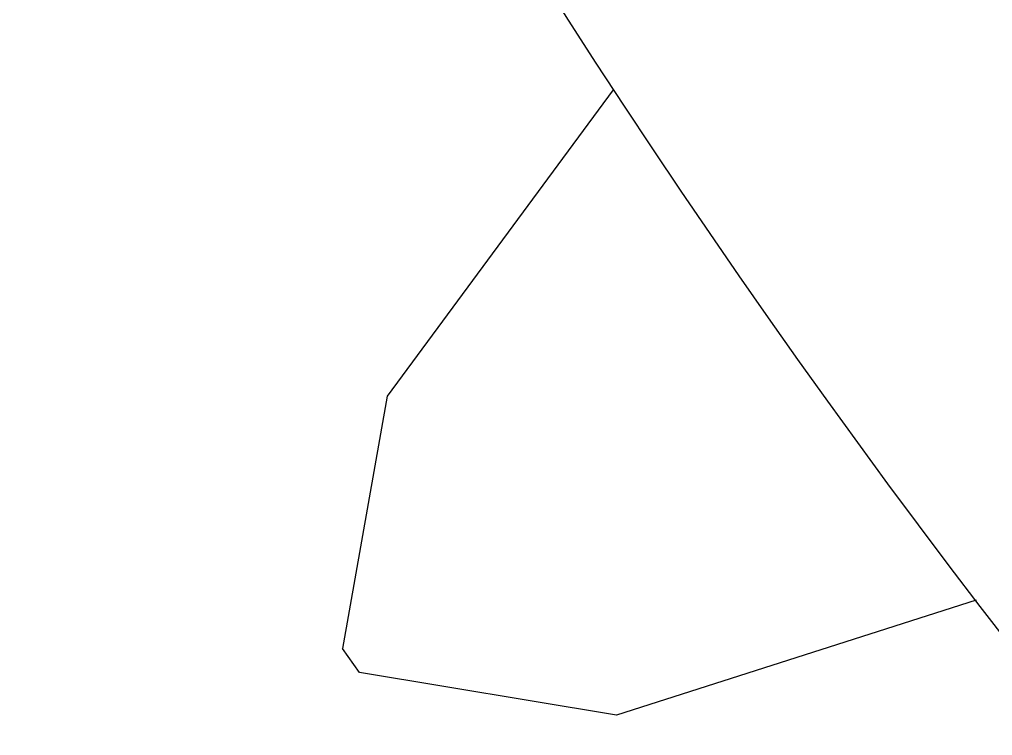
# Model space of a CAD drawing. Extents: x -381 to 213, y -63 to 250.
# Drawn here: x -174.77 to -167.62, y -26.34 to -21.08 of the extents above; entities that cross this region are included whole.
import ezdxf

# ---------------------------------------------------------------- set-up
doc = ezdxf.new("R2010")
doc.units = 0
doc.header["$MEASUREMENT"] = 0
doc.linetypes.add('K5LT_BASIC', pattern=[0])
doc.layers.add('Системный слой', color=7, linetype='Continuous')

# ---------------------------------------------------------------- blocks, each defined once
blk = doc.blocks.new('*U')
at = {"layer": 'Системный слой', "color": 5, "linetype": 'K5LT_BASIC'}
blk.add_line((39.7945, -32.5177), (39.6688, -32.3409), dxfattribs=at)
blk.add_line((39.7945, -32.5177), (39.6688, -32.3409), dxfattribs=at)
for points in [[(41.6591, -28.2371), (39.9983, -30.488), (39.6688, -32.3409)], [(41.6591, -28.2371), (39.9983, -30.488), (39.6688, -32.3409)], [(44.3244, -31.9862), (41.6823, -32.8323), (39.7945, -32.5177)], [(44.3244, -31.9862), (41.6823, -32.8323), (39.7945, -32.5177)]]:
    blk.add_lwpolyline(points, dxfattribs=at)
blk = doc.blocks.new('*F')
at = {"layer": 'Системный слой', "color": 5, "linetype": 'K5LT_BASIC'}
blk.add_circle((94.0125, 5.9815), 62.5341, dxfattribs=at)
blk.add_circle((94.0125, 5.9815), 62.5341, dxfattribs=at)
at = {"layer": 'Системный слой'}
blk.add_blockref('*U', (0, 0), dxfattribs=at)
blk.add_blockref('*U', (0, 0), dxfattribs=at)
blk.add_blockref('*U', (0, 0), dxfattribs=at)
blk.add_blockref('*U', (0, 0), dxfattribs=at)
blk.add_blockref('*U', (0, 0), dxfattribs=at)
blk.add_blockref('*U', (0, 0), dxfattribs=at)
blk.add_blockref('*U', (0, 0), dxfattribs=at)
blk.add_blockref('*U', (0, 0), dxfattribs=at)
blk.add_blockref('*U', (0, 0), dxfattribs=at)
blk.add_blockref('*U', (0, 0), dxfattribs=at)
blk.add_blockref('*U', (0, 0), dxfattribs=at)
blk.add_blockref('*U', (0, 0), dxfattribs=at)
blk.add_blockref('*U', (0, 0), dxfattribs=at)
blk.add_blockref('*U', (0, 0), dxfattribs=at)
blk.add_blockref('*U', (0, 0), dxfattribs=at)
blk.add_blockref('*U', (0, 0), dxfattribs=at)
blk.add_blockref('*U', (0, 0), dxfattribs=at)
blk.add_blockref('*U', (0, 0), dxfattribs=at)
blk.add_blockref('*U', (0, 0), dxfattribs=at)
blk.add_blockref('*U', (0, 0), dxfattribs=at)
blk.add_blockref('*U', (0, 0), dxfattribs=at)
blk.add_blockref('*U', (0, 0), dxfattribs=at)
blk.add_blockref('*U', (0, 0), dxfattribs=at)
blk.add_blockref('*U', (0, 0), dxfattribs=at)
blk.add_blockref('*U', (0, 0), dxfattribs=at)
blk.add_blockref('*U', (0, 0), dxfattribs=at)
blk.add_blockref('*U', (0, 0), dxfattribs=at)
blk.add_blockref('*U', (0, 0), dxfattribs=at)
blk.add_blockref('*U', (0, 0), dxfattribs=at)
blk.add_blockref('*U', (0, 0), dxfattribs=at)
blk.add_blockref('*U', (0, 0), dxfattribs=at)
blk.add_blockref('*U', (0, 0), dxfattribs=at)
blk.add_blockref('*U', (0, 0), dxfattribs=at)
blk.add_blockref('*U', (0, 0), dxfattribs=at)
blk.add_blockref('*U', (0, 0), dxfattribs=at)
blk.add_blockref('*U', (0, 0), dxfattribs=at)
blk.add_blockref('*U', (0, 0), dxfattribs=at)
blk.add_blockref('*U', (0, 0), dxfattribs=at)
blk.add_blockref('*U', (0, 0), dxfattribs=at)
blk.add_blockref('*U', (0, 0), dxfattribs=at)
blk.add_blockref('*U', (0, 0), dxfattribs=at)
blk.add_blockref('*U', (0, 0), dxfattribs=at)
blk.add_blockref('*U', (0, 0), dxfattribs=at)
blk.add_blockref('*U', (0, 0), dxfattribs=at)
blk.add_blockref('*U', (0, 0), dxfattribs=at)
blk.add_blockref('*U', (0, 0), dxfattribs=at)
blk.add_blockref('*U', (0, 0), dxfattribs=at)
blk.add_blockref('*U', (0, 0), dxfattribs=at)
blk.add_blockref('*U', (0, 0), dxfattribs=at)
blk.add_blockref('*U', (0, 0), dxfattribs=at)
blk.add_blockref('*U', (0, 0), dxfattribs=at)
blk.add_blockref('*U', (0, 0), dxfattribs=at)
blk.add_blockref('*U', (0, 0), dxfattribs=at)
blk.add_blockref('*U', (0, 0), dxfattribs=at)
blk.add_blockref('*U', (0, 0), dxfattribs=at)
blk.add_blockref('*U', (0, 0), dxfattribs=at)
blk.add_blockref('*U', (0, 0), dxfattribs=at)
blk.add_blockref('*U', (0, 0), dxfattribs=at)
blk.add_blockref('*U', (0, 0), dxfattribs=at)
blk.add_blockref('*U', (0, 0), dxfattribs=at)
blk.add_blockref('*U', (0, 0), dxfattribs=at)
blk.add_blockref('*U', (0, 0), dxfattribs=at)
blk.add_blockref('*U', (0, 0), dxfattribs=at)
blk.add_blockref('*U', (0, 0), dxfattribs=at)
blk.add_blockref('*U', (0, 0), dxfattribs=at)
blk.add_blockref('*U', (0, 0), dxfattribs=at)
blk.add_blockref('*U', (0, 0), dxfattribs=at)
blk.add_blockref('*U', (0, 0), dxfattribs=at)
blk.add_blockref('*U', (0, 0), dxfattribs=at)
blk.add_blockref('*U', (0, 0), dxfattribs=at)
blk.add_blockref('*U', (0, 0), dxfattribs=at)
blk.add_blockref('*U', (0, 0), dxfattribs=at)
blk.add_blockref('*U', (0, 0), dxfattribs=at)
blk.add_blockref('*U', (0, 0), dxfattribs=at)
blk.add_blockref('*U', (0, 0), dxfattribs=at)
blk.add_blockref('*U', (0, 0), dxfattribs=at)
blk.add_blockref('*U', (0, 0), dxfattribs=at)
blk.add_blockref('*U', (0, 0), dxfattribs=at)
blk.add_blockref('*U', (0, 0), dxfattribs=at)
blk.add_blockref('*U', (0, 0), dxfattribs=at)
blk.add_blockref('*U', (0, 0), dxfattribs=at)
blk.add_blockref('*U', (0, 0), dxfattribs=at)
blk.add_blockref('*U', (0, 0), dxfattribs=at)
blk.add_blockref('*U', (0, 0), dxfattribs=at)
blk.add_blockref('*U', (0, 0), dxfattribs=at)
blk.add_blockref('*U', (0, 0), dxfattribs=at)
blk.add_blockref('*U', (0, 0), dxfattribs=at)
blk.add_blockref('*U', (0, 0), dxfattribs=at)
blk.add_blockref('*U', (0, 0), dxfattribs=at)
blk.add_blockref('*U', (0, 0), dxfattribs=at)
blk.add_blockref('*U', (0, 0), dxfattribs=at)
blk.add_blockref('*U', (0, 0), dxfattribs=at)
blk.add_blockref('*U', (0, 0), dxfattribs=at)
blk.add_blockref('*U', (0, 0), dxfattribs=at)
blk.add_blockref('*U', (0, 0), dxfattribs=at)
blk.add_blockref('*U', (0, 0), dxfattribs=at)
blk.add_blockref('*U', (0, 0), dxfattribs=at)
blk.add_blockref('*U', (0, 0), dxfattribs=at)
blk.add_blockref('*U', (0, 0), dxfattribs=at)
blk.add_blockref('*U', (0, 0), dxfattribs=at)
blk.add_blockref('*U', (0, 0), dxfattribs=at)
blk.add_blockref('*U', (0, 0), dxfattribs=at)
blk.add_blockref('*U', (0, 0), dxfattribs=at)
blk.add_blockref('*U', (0, 0), dxfattribs=at)
blk.add_blockref('*U', (0, 0), dxfattribs=at)
blk.add_blockref('*U', (0, 0), dxfattribs=at)
blk.add_blockref('*U', (0, 0), dxfattribs=at)
blk.add_blockref('*U', (0, 0), dxfattribs=at)
blk.add_blockref('*U', (0, 0), dxfattribs=at)
blk.add_blockref('*U', (0, 0), dxfattribs=at)
blk.add_blockref('*U', (0, 0), dxfattribs=at)
blk.add_blockref('*U', (0, 0), dxfattribs=at)
blk.add_blockref('*U', (0, 0), dxfattribs=at)
blk.add_blockref('*U', (0, 0), dxfattribs=at)
blk.add_blockref('*U', (0, 0), dxfattribs=at)
blk.add_blockref('*U', (0, 0), dxfattribs=at)
blk.add_blockref('*U', (0, 0), dxfattribs=at)
blk.add_blockref('*U', (0, 0), dxfattribs=at)
blk.add_blockref('*U', (0, 0), dxfattribs=at)
blk.add_blockref('*U', (0, 0), dxfattribs=at)
blk.add_blockref('*U', (0, 0), dxfattribs=at)
blk.add_blockref('*U', (0, 0), dxfattribs=at)
blk.add_blockref('*U', (0, 0), dxfattribs=at)
blk.add_blockref('*U', (0, 0), dxfattribs=at)
blk.add_blockref('*U', (0, 0), dxfattribs=at)
blk.add_blockref('*U', (0, 0), dxfattribs=at)
blk.add_blockref('*U', (0, 0), dxfattribs=at)
blk.add_blockref('*U', (0, 0), dxfattribs=at)
blk.add_blockref('*U', (0, 0), dxfattribs=at)
blk.add_blockref('*U', (0, 0), dxfattribs=at)
blk.add_blockref('*U', (0, 0), dxfattribs=at)
blk.add_blockref('*U', (0, 0), dxfattribs=at)
blk.add_blockref('*U', (0, 0), dxfattribs=at)
blk.add_blockref('*U', (0, 0), dxfattribs=at)
blk.add_blockref('*U', (0, 0), dxfattribs=at)
blk.add_blockref('*U', (0, 0), dxfattribs=at)
blk.add_blockref('*U', (0, 0), dxfattribs=at)
blk.add_blockref('*U', (0, 0), dxfattribs=at)
blk.add_blockref('*U', (0, 0), dxfattribs=at)
blk.add_blockref('*U', (0, 0), dxfattribs=at)
blk.add_blockref('*U', (0, 0), dxfattribs=at)
blk.add_blockref('*U', (0, 0), dxfattribs=at)
blk.add_blockref('*U', (0, 0), dxfattribs=at)
blk.add_blockref('*U', (0, 0), dxfattribs=at)
blk.add_blockref('*U', (0, 0), dxfattribs=at)
blk.add_blockref('*U', (0, 0), dxfattribs=at)
blk.add_blockref('*U', (0, 0), dxfattribs=at)
blk.add_blockref('*U', (0, 0), dxfattribs=at)
blk.add_blockref('*U', (0, 0), dxfattribs=at)
blk.add_blockref('*U', (0, 0), dxfattribs=at)
blk.add_blockref('*U', (0, 0), dxfattribs=at)
blk.add_blockref('*U', (0, 0), dxfattribs=at)
blk.add_blockref('*U', (0, 0), dxfattribs=at)
blk.add_blockref('*U', (0, 0), dxfattribs=at)
blk.add_blockref('*U', (0, 0), dxfattribs=at)
blk.add_blockref('*U', (0, 0), dxfattribs=at)
blk.add_blockref('*U', (0, 0), dxfattribs=at)
blk.add_blockref('*U', (0, 0), dxfattribs=at)
blk.add_blockref('*U', (0, 0), dxfattribs=at)
blk.add_blockref('*U', (0, 0), dxfattribs=at)
blk.add_blockref('*U', (0, 0), dxfattribs=at)
blk.add_blockref('*U', (0, 0), dxfattribs=at)
blk.add_blockref('*U', (0, 0), dxfattribs=at)
blk.add_blockref('*U', (0, 0), dxfattribs=at)
blk.add_blockref('*U', (0, 0), dxfattribs=at)
blk.add_blockref('*U', (0, 0), dxfattribs=at)
blk.add_blockref('*U', (0, 0), dxfattribs=at)
blk.add_blockref('*U', (0, 0), dxfattribs=at)
blk.add_blockref('*U', (0, 0), dxfattribs=at)
blk.add_blockref('*U', (0, 0), dxfattribs=at)
blk.add_blockref('*U', (0, 0), dxfattribs=at)
blk.add_blockref('*U', (0, 0), dxfattribs=at)
blk.add_blockref('*U', (0, 0), dxfattribs=at)
blk.add_blockref('*U', (0, 0), dxfattribs=at)
blk.add_blockref('*U', (0, 0), dxfattribs=at)
blk.add_blockref('*U', (0, 0), dxfattribs=at)
blk.add_blockref('*U', (0, 0), dxfattribs=at)
blk.add_blockref('*U', (0, 0), dxfattribs=at)
blk.add_blockref('*U', (0, 0), dxfattribs=at)
blk.add_blockref('*U', (0, 0), dxfattribs=at)
blk.add_blockref('*U', (0, 0), dxfattribs=at)
blk.add_blockref('*U', (0, 0), dxfattribs=at)
blk.add_blockref('*U', (0, 0), dxfattribs=at)
blk.add_blockref('*U', (0, 0), dxfattribs=at)
blk.add_blockref('*U', (0, 0), dxfattribs=at)
blk.add_blockref('*U', (0, 0), dxfattribs=at)
blk.add_blockref('*U', (0, 0), dxfattribs=at)
blk.add_blockref('*U', (0, 0), dxfattribs=at)
blk.add_blockref('*U', (0, 0), dxfattribs=at)
blk.add_blockref('*U', (0, 0), dxfattribs=at)
blk.add_blockref('*U', (0, 0), dxfattribs=at)
blk.add_blockref('*U', (0, 0), dxfattribs=at)
blk.add_blockref('*U', (0, 0), dxfattribs=at)
blk.add_blockref('*U', (0, 0), dxfattribs=at)
blk.add_blockref('*U', (0, 0), dxfattribs=at)
blk.add_blockref('*U', (0, 0), dxfattribs=at)
blk.add_blockref('*U', (0, 0), dxfattribs=at)
blk.add_blockref('*U', (0, 0), dxfattribs=at)
blk.add_blockref('*U', (0, 0), dxfattribs=at)
blk.add_blockref('*U', (0, 0), dxfattribs=at)
blk.add_blockref('*U', (0, 0), dxfattribs=at)
blk.add_blockref('*U', (0, 0), dxfattribs=at)
blk.add_blockref('*U', (0, 0), dxfattribs=at)
blk.add_blockref('*U', (0, 0), dxfattribs=at)
blk.add_blockref('*U', (0, 0), dxfattribs=at)
blk.add_blockref('*U', (0, 0), dxfattribs=at)
blk.add_blockref('*U', (0, 0), dxfattribs=at)

msp = doc.modelspace()

# ---------------------------------------------------------------- block references
at = {"layer": 'Системный слой'}
msp.add_blockref('*F', (-212.0681, 6.6367), dxfattribs=at)

doc.saveas('drawing.dxf')
